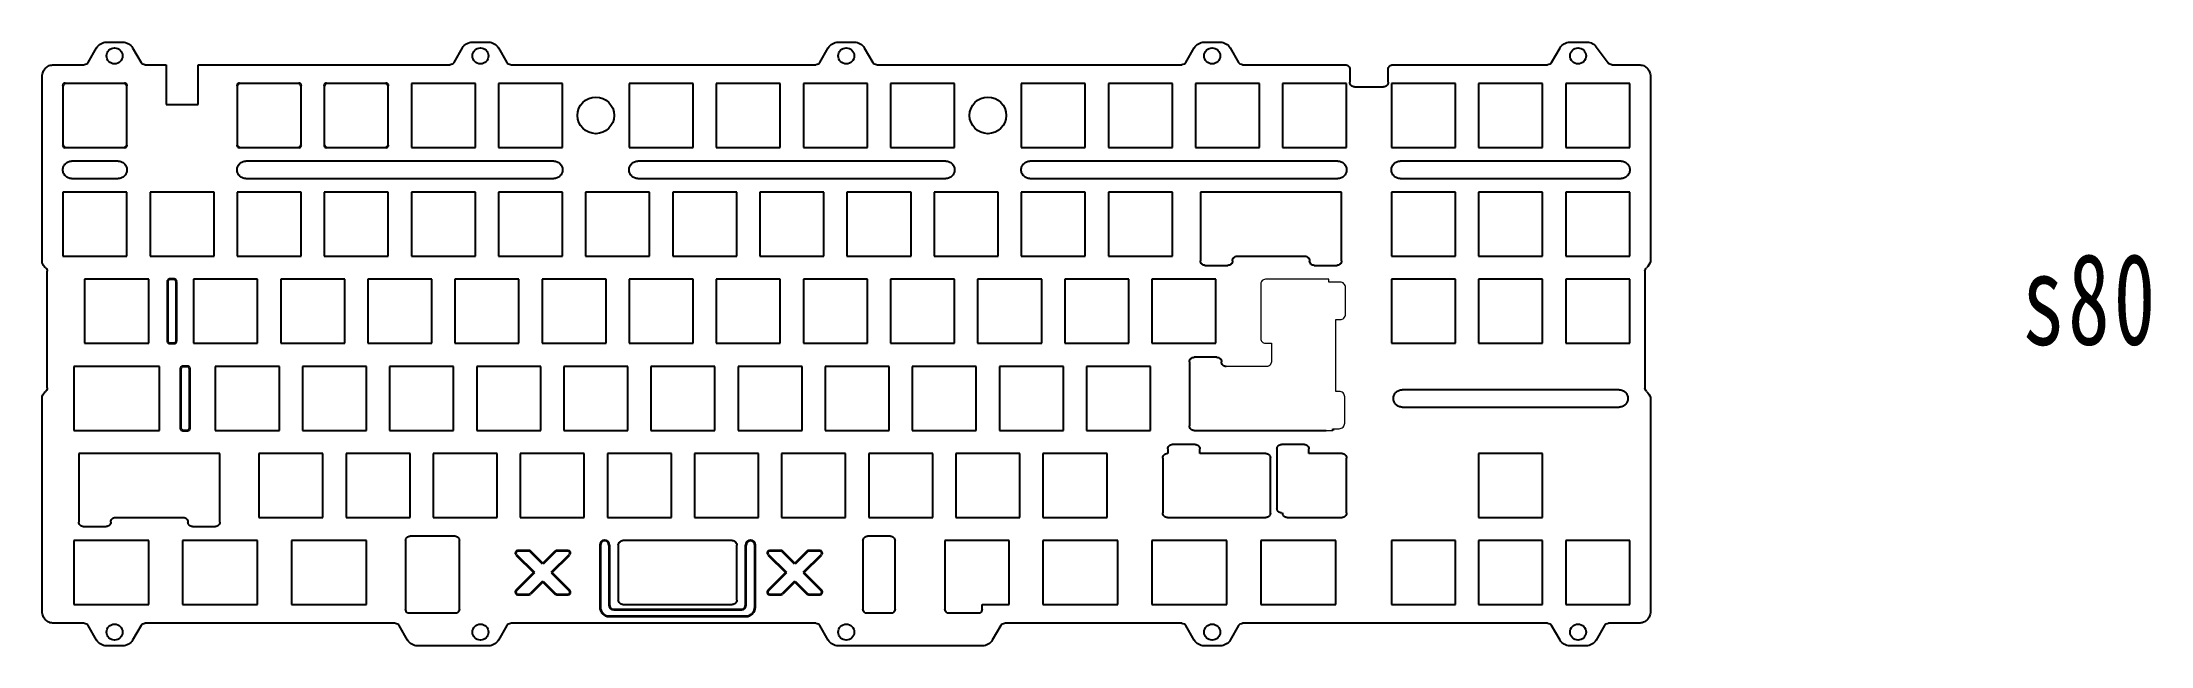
# Model space of a CAD drawing. Header units: millimetres. Extents: x 0 to 461, y 0 to 132.
import ezdxf

# ---------------------------------------------------------------- set-up
doc = ezdxf.new("R2010")
doc.units = ezdxf.units.MM
doc.layers.get('0').update_dxf_attribs({"lineweight": 35})
doc.layers.add('细实线层', color=7, linetype='Continuous', lineweight=18)
doc.styles.add('标准', font='', dxfattribs={"width": 0.667})
doc.styles.get('标准').set_extended_font_data('仿宋_gb2312')

msp = doc.modelspace()

# ---------------------------------------------------------------- linework, layer by layer
at = {"color": 7, "linetype": 'Continuous', "lineweight": 25}
for p, q in [((10.05, 127.61), (11.9, 130.81)), ((14.06, 132.06), (17.6, 132.06)), ((19.76, 130.81), (21.61, 127.61)), ((90.05, 127.61), (91.9, 130.81)), ((94.06, 132.06), (97.6, 132.06)), ((99.76, 130.81), (101.61, 127.61)), ((170.05, 127.61), (171.9, 130.81)), ((174.06, 132.06), (177.6, 132.06)), ((179.76, 130.81), (181.61, 127.61)), ((250.05, 127.61), (251.9, 130.81)), ((254.06, 132.06), (257.6, 132.06)), ((259.76, 130.81), (261.61, 127.61)), ((330.05, 127.61), (331.9, 130.81)), ((334.06, 132.06), (337.82, 132.06)), ((339.83, 131.05), (342.44, 127.52)), ((0, 121.74), (0, 124.61)), ((2.5, 127.11), (9.18, 127.11)), ((22.48, 127.11), (27.08, 127.11)), ((27.08, 127.11), (27.08, 118.41)), ((34.08, 118.41), (34.08, 127.11)), ((34.08, 127.11), (89.18, 127.11)), ((102.48, 127.11), (169.18, 127.11)), ((182.48, 127.11), (249.18, 127.11)), ((262.48, 127.11), (284.94, 127.11)), ((285.94, 126.11), (285.94, 123.29)), ((294.33, 123.29), (294.33, 126.11)), ((295.33, 127.11), (329.18, 127.11)), ((343.25, 127.11), (349.16, 127.11)), ((351.66, 124.61), (351.66, 84.07)), ((0, 83.8), (0, 121.73)), ((4.53, 122.54), (4.53, 109.54)), ((18.03, 123.04), (5.03, 123.04)), ((18.53, 109.54), (18.53, 122.54)), ((42.63, 122.54), (42.63, 109.54)), ((56.13, 123.04), (43.13, 123.04)), ((56.63, 109.54), (56.63, 122.54)), ((61.68, 122.54), (61.68, 109.54)), ((75.18, 123.04), (62.18, 123.04)), ((75.68, 109.54), (75.68, 122.54)), ((80.73, 123.04), (80.73, 109.04)), ((94.73, 123.04), (80.73, 123.04)), ((94.73, 109.04), (94.73, 123.04)), ((113.78, 123.04), (99.78, 123.04)), ((99.78, 123.04), (99.78, 109.04)), ((113.78, 109.04), (113.78, 123.04)), ((128.35, 123.04), (128.35, 109.04)), ((142.35, 123.04), (128.35, 123.04)), ((142.35, 109.04), (142.35, 123.04)), ((147.4, 123.04), (147.4, 109.04)), ((161.4, 123.04), (147.4, 123.04)), ((161.4, 109.04), (161.4, 123.04)), ((166.45, 123.04), (166.45, 109.04)), ((180.45, 123.04), (166.45, 123.04)), ((180.45, 109.04), (180.45, 123.04)), ((185.5, 123.04), (185.5, 109.04)), ((199.5, 123.04), (185.5, 123.04)), ((199.5, 109.04), (199.5, 123.04)), ((214.08, 123.04), (214.08, 109.04)), ((228.08, 123.04), (214.08, 123.04)), ((228.08, 109.04), (228.08, 123.04)), ((233.13, 123.04), (233.13, 109.04)), ((247.13, 123.04), (233.13, 123.04)), ((247.13, 109.04), (247.13, 123.04)), ((252.19, 123.04), (252.19, 109.04)), ((266.19, 123.04), (252.19, 123.04)), ((266.19, 109.04), (266.19, 123.04)), ((271.23, 123.04), (271.23, 109.04)), ((285.23, 123.04), (271.23, 123.04)), ((285.23, 109.04), (285.23, 123.04)), ((286.94, 122.29), (293.33, 122.29)), ((295.04, 123.04), (295.04, 109.04)), ((309.04, 123.04), (295.04, 123.04)), ((309.04, 109.04), (309.04, 123.04)), ((314.09, 123.04), (314.09, 109.04)), ((328.09, 123.04), (314.09, 123.04)), ((328.09, 109.04), (328.09, 123.04)), ((333.14, 123.04), (333.14, 109.04)), ((347.14, 123.04), (333.14, 123.04)), ((347.14, 109.04), (347.14, 123.04)), ((27.08, 118.41), (34.08, 118.41)), ((5.03, 109.04), (18.03, 109.04)), ((43.13, 109.04), (56.13, 109.04)), ((62.18, 109.04), (75.18, 109.04)), ((80.73, 109.04), (94.73, 109.04)), ((99.78, 109.04), (113.78, 109.04)), ((128.35, 109.04), (142.35, 109.04)), ((147.4, 109.04), (161.4, 109.04)), ((166.45, 109.04), (180.45, 109.04)), ((185.5, 109.04), (199.5, 109.04)), ((214.08, 109.04), (228.08, 109.04)), ((233.13, 109.04), (247.13, 109.04)), ((252.19, 109.04), (266.19, 109.04)), ((271.23, 109.04), (285.23, 109.04)), ((295.04, 109.04), (309.04, 109.04)), ((314.09, 109.04), (328.09, 109.04)), ((333.14, 109.04), (347.14, 109.04)), ((16.63, 106.03), (6.43, 106.03)), ((6.43, 102.23), (16.63, 102.23)), ((111.88, 106.03), (44.53, 106.03)), ((44.53, 102.23), (111.88, 102.23)), ((197.6, 106.03), (130.25, 106.03)), ((130.25, 102.23), (197.6, 102.23)), ((283.33, 106.03), (215.98, 106.03)), ((215.98, 102.23), (283.33, 102.23)), ((345.24, 106.03), (296.94, 106.03)), ((296.94, 102.23), (345.24, 102.23)), ((18.53, 99.23), (4.53, 99.23)), ((4.53, 99.23), (4.53, 85.23)), ((18.53, 85.23), (18.53, 99.23)), ((23.58, 99.23), (23.58, 85.23)), ((37.58, 99.23), (23.58, 99.23)), ((37.58, 85.23), (37.58, 99.23)), ((56.63, 99.23), (42.63, 99.23)), ((42.63, 99.23), (42.63, 85.23)), ((56.63, 85.23), (56.63, 99.23)), ((75.68, 99.23), (61.68, 99.23)), ((61.68, 99.23), (61.68, 85.23)), ((75.68, 85.23), (75.68, 99.23)), ((80.73, 99.23), (80.73, 85.23)), ((94.73, 99.23), (80.73, 99.23)), ((94.73, 85.23), (94.73, 99.23)), ((99.78, 99.23), (99.78, 85.23)), ((113.78, 99.23), (99.78, 99.23)), ((113.78, 85.23), (113.78, 99.23)), ((118.83, 99.23), (118.83, 85.23)), ((132.83, 99.23), (118.83, 99.23)), ((132.83, 85.23), (132.83, 99.23)), ((137.88, 99.23), (137.88, 85.23)), ((151.88, 99.23), (137.88, 99.23)), ((151.88, 85.23), (151.88, 99.23)), ((156.93, 99.23), (156.93, 85.23)), ((170.93, 99.23), (156.93, 99.23)), ((170.93, 85.23), (170.93, 99.23)), ((175.98, 99.23), (175.98, 85.23)), ((189.98, 99.23), (175.98, 99.23)), ((189.98, 85.23), (189.98, 99.23)), ((195.03, 99.23), (195.03, 85.23)), ((209.03, 99.23), (195.03, 99.23)), ((209.03, 85.23), (209.03, 99.23)), ((214.08, 99.23), (214.08, 85.23)), ((228.08, 99.23), (214.08, 99.23)), ((228.08, 85.23), (228.08, 99.23)), ((233.13, 99.23), (233.13, 85.23)), ((247.13, 99.23), (233.13, 99.23)), ((247.13, 85.23), (247.13, 99.23)), ((253.26, 99.23), (253.26, 84.23)), ((284.14, 99.23), (253.26, 99.23)), ((284.14, 84.23), (284.14, 99.23)), ((295.04, 99.23), (295.04, 85.23)), ((309.04, 99.23), (295.04, 99.23)), ((309.04, 85.23), (309.04, 99.23)), ((314.09, 99.23), (314.09, 85.23)), ((328.09, 99.23), (314.09, 99.23)), ((328.09, 85.23), (328.09, 99.23)), ((333.14, 99.23), (333.14, 85.23)), ((347.14, 99.23), (333.14, 99.23)), ((347.14, 85.23), (347.14, 99.23)), ((4.53, 85.23), (18.53, 85.23)), ((23.58, 85.23), (37.58, 85.23)), ((42.63, 85.23), (56.63, 85.23)), ((61.68, 85.23), (75.68, 85.23)), ((80.73, 85.23), (94.73, 85.23)), ((99.78, 85.23), (113.78, 85.23)), ((118.83, 85.23), (132.83, 85.23)), ((137.88, 85.23), (151.88, 85.23)), ((156.93, 85.23), (170.93, 85.23)), ((175.98, 85.23), (189.98, 85.23)), ((195.03, 85.23), (209.03, 85.23)), ((214.08, 85.23), (228.08, 85.23)), ((233.13, 85.23), (247.13, 85.23)), ((254.26, 83.23), (259.26, 83.23)), ((261.26, 85.23), (276.14, 85.23)), ((278.14, 83.23), (283.14, 83.23)), ((295.04, 85.23), (309.04, 85.23)), ((314.09, 85.23), (328.09, 85.23)), ((333.14, 85.23), (347.14, 85.23)), ((1.1, 56.41), (1.1, 81.96)), ((9.29, 80.18), (9.29, 66.18)), ((23.29, 80.18), (9.29, 80.18)), ((23.29, 66.18), (23.29, 80.18)), ((33.1, 80.18), (33.1, 66.18)), ((47.1, 80.18), (33.1, 80.18)), ((47.1, 66.18), (47.1, 80.18)), ((66.15, 80.18), (52.15, 80.18)), ((52.15, 80.18), (52.15, 66.18)), ((66.15, 66.18), (66.15, 80.18)), ((71.2, 80.18), (71.2, 66.18)), ((85.2, 80.18), (71.2, 80.18)), ((85.2, 66.18), (85.2, 80.18)), ((90.25, 80.18), (90.25, 66.18)), ((104.25, 80.18), (90.25, 80.18)), ((104.25, 66.18), (104.25, 80.18)), ((109.3, 80.18), (109.3, 66.18)), ((123.3, 80.18), (109.3, 80.18)), ((123.3, 66.18), (123.3, 80.18)), ((142.35, 80.18), (128.35, 80.18)), ((128.35, 80.18), (128.35, 66.18)), ((142.35, 66.18), (142.35, 80.18)), ((147.4, 80.18), (147.4, 66.18)), ((161.4, 80.18), (147.4, 80.18)), ((161.4, 66.18), (161.4, 80.18)), ((180.45, 80.18), (166.45, 80.18)), ((166.45, 80.18), (166.45, 66.18)), ((180.45, 66.18), (180.45, 80.18)), ((185.5, 80.18), (185.5, 66.18)), ((199.5, 80.18), (185.5, 80.18)), ((199.5, 66.18), (199.5, 80.18)), ((204.55, 80.18), (204.55, 66.18)), ((218.55, 80.18), (204.55, 80.18)), ((218.55, 66.18), (218.55, 80.18)), ((223.6, 80.18), (223.6, 66.18)), ((237.6, 80.18), (223.6, 80.18)), ((237.6, 66.18), (237.6, 80.18)), ((256.65, 80.18), (242.65, 80.18)), ((242.65, 80.18), (242.65, 66.18)), ((256.65, 66.18), (256.65, 80.18)), ((309.04, 80.18), (295.04, 80.18)), ((295.04, 80.18), (295.04, 66.18)), ((309.04, 66.18), (309.04, 80.18)), ((314.09, 80.18), (314.09, 66.18)), ((328.09, 80.18), (314.09, 80.18)), ((328.09, 66.18), (328.09, 80.18)), ((333.14, 80.18), (333.14, 66.18)), ((347.14, 80.18), (333.14, 80.18)), ((347.14, 66.18), (347.14, 80.18)), ((350.46, 81.96), (350.46, 56.41)), ((9.29, 66.18), (23.29, 66.18)), ((33.1, 66.18), (47.1, 66.18)), ((52.15, 66.18), (66.15, 66.18)), ((71.2, 66.18), (85.2, 66.18)), ((90.25, 66.18), (104.25, 66.18)), ((109.3, 66.18), (123.3, 66.18)), ((128.35, 66.18), (142.35, 66.18)), ((147.4, 66.18), (161.4, 66.18)), ((166.45, 66.18), (180.45, 66.18)), ((185.5, 66.18), (199.5, 66.18)), ((204.55, 66.18), (218.55, 66.18)), ((223.6, 66.18), (237.6, 66.18)), ((242.65, 66.18), (256.65, 66.18)), ((295.04, 66.18), (309.04, 66.18)), ((314.09, 66.18), (328.09, 66.18)), ((333.14, 66.18), (347.14, 66.18)), ((6.91, 61.12), (6.91, 47.12)), ((25.67, 61.12), (6.91, 61.12)), ((25.67, 47.12), (25.67, 61.12)), ((51.86, 61.12), (37.86, 61.12)), ((37.86, 61.12), (37.86, 47.12)), ((51.86, 47.12), (51.86, 61.12)), ((56.92, 61.12), (56.92, 47.12)), ((70.92, 61.12), (56.92, 61.12)), ((70.92, 47.12), (70.92, 61.12)), ((75.97, 61.12), (75.97, 47.12)), ((89.97, 61.12), (75.97, 61.12)), ((89.97, 47.12), (89.97, 61.12)), ((95.01, 61.12), (95.01, 47.12)), ((109.01, 61.12), (95.01, 61.12)), ((109.01, 47.12), (109.01, 61.12)), ((114.06, 61.12), (114.06, 47.12)), ((128.06, 61.12), (114.06, 61.12)), ((128.06, 47.12), (128.06, 61.12)), ((133.11, 61.12), (133.11, 47.12)), ((147.11, 61.12), (133.11, 61.12)), ((147.11, 47.12), (147.11, 61.12)), ((152.16, 61.12), (152.16, 47.12)), ((166.16, 61.12), (152.16, 61.12)), ((166.16, 47.12), (166.16, 61.12)), ((171.22, 61.12), (171.22, 47.12)), ((185.22, 61.12), (171.22, 61.12)), ((185.22, 47.12), (185.22, 61.12)), ((204.26, 61.12), (190.26, 61.12)), ((190.26, 61.12), (190.26, 47.12)), ((204.26, 47.12), (204.26, 61.12)), ((209.31, 61.12), (209.31, 47.12)), ((223.31, 61.12), (209.31, 61.12)), ((223.31, 47.12), (223.31, 61.12)), ((242.36, 61.12), (228.36, 61.12)), ((228.36, 61.12), (228.36, 47.12)), ((242.36, 47.12), (242.36, 61.12)), ((250.88, 62.12), (250.88, 48.12)), ((250.88, 62.12), (250.88, 48.12)), ((256.88, 63.12), (251.88, 63.12)), ((256.88, 63.12), (251.88, 63.12)), ((344.84, 56.02), (297.37, 56.02)), ((0, 7.45), (0, 54.57)), ((297.37, 52.22), (344.84, 52.22)), ((351.66, 54.3), (351.66, 24.01)), ((6.91, 47.12), (25.67, 47.12)), ((37.86, 47.12), (51.86, 47.12)), ((56.92, 47.12), (70.92, 47.12)), ((75.97, 47.12), (89.97, 47.12)), ((95.01, 47.12), (109.01, 47.12)), ((114.06, 47.12), (128.06, 47.12)), ((133.11, 47.12), (147.11, 47.12)), ((152.16, 47.12), (166.16, 47.12)), ((171.22, 47.12), (185.22, 47.12)), ((190.26, 47.12), (204.26, 47.12)), ((209.31, 47.12), (223.31, 47.12)), ((228.36, 47.12), (242.36, 47.12)), ((251.88, 47.12), (280.76, 47.12)), ((8, 42.08), (8, 27.08)), ((38.87, 42.08), (8, 42.08)), ((38.87, 27.08), (38.87, 42.08)), ((61.39, 42.08), (47.39, 42.08)), ((47.39, 42.08), (47.39, 28.08)), ((61.39, 28.08), (61.39, 42.08)), ((80.44, 42.08), (66.44, 42.08)), ((66.44, 42.08), (66.44, 28.08)), ((80.44, 28.08), (80.44, 42.08)), ((85.49, 42.08), (85.49, 28.08)), ((99.49, 42.08), (85.49, 42.08)), ((99.49, 28.08), (99.49, 42.08)), ((104.54, 42.08), (104.54, 28.08)), ((118.54, 42.08), (104.54, 42.08)), ((118.54, 28.08), (118.54, 42.08)), ((123.59, 42.08), (123.59, 28.08)), ((137.59, 42.08), (123.59, 42.08)), ((137.59, 28.08), (137.59, 42.08)), ((142.64, 42.08), (142.64, 28.08)), ((156.64, 42.08), (142.64, 42.08)), ((156.64, 28.08), (156.64, 42.08)), ((161.69, 42.08), (161.69, 28.08)), ((175.69, 42.08), (161.69, 42.08)), ((175.69, 28.08), (175.69, 42.08)), ((180.74, 42.08), (180.74, 28.08)), ((194.74, 42.08), (180.74, 42.08)), ((194.74, 28.08), (194.74, 42.08)), ((199.79, 42.08), (199.79, 28.08)), ((213.79, 42.08), (199.79, 42.08)), ((213.79, 28.08), (213.79, 42.08)), ((218.84, 42.08), (218.84, 28.08)), ((232.84, 42.08), (218.84, 42.08)), ((232.84, 28.08), (232.84, 42.08)), ((246.12, 43.08), (246.12, 42.08)), ((252.12, 44.08), (247.12, 44.08)), ((253.12, 42.08), (253.12, 43.08)), ((267.56, 42.08), (253.12, 42.08)), ((270, 43.08), (270, 30.08)), ((276, 44.08), (271, 44.08)), ((277, 42.08), (277, 43.08)), ((284.23, 42.08), (277, 42.08)), ((314.09, 42.08), (314.09, 28.08)), ((328.09, 42.08), (314.09, 42.08)), ((328.09, 28.08), (328.09, 42.08)), ((245.03, 41.08), (245.03, 29.08)), ((268.56, 29.08), (268.56, 41.08)), ((285.23, 29.08), (285.23, 41.08)), ((16, 28.08), (30.87, 28.08)), ((47.39, 28.08), (61.39, 28.08)), ((66.44, 28.08), (80.44, 28.08)), ((85.49, 28.08), (99.49, 28.08)), ((104.54, 28.08), (118.54, 28.08)), ((123.59, 28.08), (137.59, 28.08)), ((142.64, 28.08), (156.64, 28.08)), ((161.69, 28.08), (175.69, 28.08)), ((180.74, 28.08), (194.74, 28.08)), ((199.79, 28.08), (213.79, 28.08)), ((218.84, 28.08), (232.84, 28.08)), ((246.03, 28.08), (267.56, 28.08)), ((272.23, 28.08), (284.23, 28.08)), ((314.09, 28.08), (328.09, 28.08)), ((9, 26.08), (14, 26.08)), ((32.87, 26.08), (37.87, 26.08)), ((90.23, 24.02), (80.46, 24.02)), ((185.48, 24.02), (180.48, 24.02)), ((351.66, 24.01), (351.66, 7.45)), ((6.91, 23.03), (6.91, 9.02)), ((23.29, 23.03), (6.91, 23.03)), ((23.29, 9.02), (23.29, 23.03)), ((47.1, 23.03), (30.72, 23.03)), ((30.72, 23.03), (30.72, 9.02)), ((47.1, 9.02), (47.1, 23.03)), ((54.53, 23.03), (54.53, 9.02)), ((70.92, 23.03), (54.53, 23.03)), ((70.92, 9.02), (70.92, 23.03)), ((79.47, 23.03), (79.47, 8.02)), ((91.23, 8.03), (91.23, 23.03)), ((125.98, 22.03), (125.98, 10.02)), ((150.88, 23.03), (126.98, 23.03)), ((151.88, 10.02), (151.88, 22.03)), ((179.48, 23.03), (179.48, 8.02)), ((186.48, 8.02), (186.48, 23.03)), ((197.41, 23.03), (197.41, 8.03)), ((211.41, 23.03), (197.41, 23.03)), ((211.41, 9.02), (211.41, 23.03)), ((235.22, 23.03), (218.84, 23.03)), ((218.84, 23.03), (218.84, 9.02)), ((235.22, 9.02), (235.22, 23.03)), ((242.65, 23.03), (242.65, 9.02)), ((259.03, 23.03), (242.65, 23.03)), ((259.03, 9.02), (259.03, 23.03)), ((266.47, 23.03), (266.47, 9.02)), ((282.85, 23.03), (266.47, 23.03)), ((282.85, 9.02), (282.85, 23.03)), ((295.04, 23.03), (295.04, 9.02)), ((309.04, 23.03), (295.04, 23.03)), ((309.04, 9.02), (309.04, 23.03)), ((314.09, 23.03), (314.09, 9.02)), ((328.09, 23.03), (314.09, 23.03)), ((328.09, 9.02), (328.09, 23.03)), ((347.14, 23.03), (333.14, 23.03)), ((333.14, 23.03), (333.14, 9.02)), ((347.14, 9.02), (347.14, 23.03)), ((9.18, 4.95), (2.5, 4.95)), ((6.91, 9.02), (23.29, 9.02)), ((77.18, 4.95), (22.48, 4.95)), ((30.72, 9.02), (47.1, 9.02)), ((54.53, 9.02), (70.92, 9.02)), ((79.87, 7.22), (90.82, 7.22)), ((169.18, 4.95), (102.48, 4.95)), ((126.98, 9.02), (150.88, 9.02)), ((179.88, 7.22), (186.08, 7.22)), ((197.81, 7.22), (205.12, 7.22)), ((205.53, 8.03), (205.53, 9.02)), ((205.53, 9.02), (211.41, 9.02)), ((249.19, 4.95), (210.48, 4.95)), ((218.84, 9.02), (235.22, 9.02)), ((242.65, 9.02), (259.03, 9.02)), ((329.19, 4.95), (262.48, 4.95)), ((266.47, 9.02), (282.85, 9.02)), ((295.04, 9.02), (309.04, 9.02)), ((314.09, 9.02), (328.09, 9.02)), ((333.14, 9.02), (347.14, 9.02)), ((349.16, 4.95), (342.48, 4.95)), ((11.9, 1.25), (10.05, 4.45)), ((17.6, 0), (14.06, 0)), ((21.61, 4.45), (19.76, 1.25)), ((79.9, 1.25), (78.05, 4.45)), ((97.6, 0), (82.06, 0)), ((101.61, 4.45), (99.76, 1.25)), ((171.9, 1.25), (170.05, 4.45)), ((205.6, 0), (174.06, 0)), ((209.61, 4.45), (207.76, 1.25)), ((251.9, 1.25), (250.05, 4.45)), ((257.6, 0), (254.07, 0)), ((261.61, 4.45), (259.77, 1.25)), ((331.9, 1.25), (330.05, 4.45)), ((337.6, 0), (334.07, 0)), ((341.61, 4.45), (339.77, 1.25))]:
    msp.add_line(p, q, dxfattribs=at)
for p, q in [((27.37, 79.68), (27.37, 66.68)), ((28.87, 80.18), (27.87, 80.18)), ((29.37, 66.68), (29.37, 79.68)), ((27.87, 66.18), (28.87, 66.18)), ((30.27, 60.62), (30.27, 47.62)), ((31.77, 61.12), (30.77, 61.12)), ((32.27, 47.62), (32.27, 60.62)), ((30.77, 47.12), (31.77, 47.12)), ((282.22, 47.5), (282.22, 47.13)), ((103.66, 19.94), (107.57, 16.02)), ((106.42, 20.8), (104.01, 20.8)), ((109.49, 17.94), (106.78, 20.65)), ((112.2, 20.65), (109.49, 17.94)), ((111.4, 16.02), (115.32, 19.94)), ((114.97, 20.8), (112.55, 20.8)), ((121.98, 22.03), (121.98, 8.48)), ((123.98, 22.03), (123.98, 8.98)), ((153.88, 8.98), (153.88, 22.02)), ((155.88, 8.48), (155.88, 22.02)), ((158.74, 19.94), (162.66, 16.02)), ((161.51, 20.8), (159.09, 20.8)), ((164.57, 17.94), (161.86, 20.65)), ((167.28, 20.65), (164.57, 17.94)), ((166.48, 16.02), (170.4, 19.94)), ((170.05, 20.8), (167.63, 20.8)), ((107.57, 16.02), (103.66, 12.11)), ((109.49, 14.11), (106.78, 11.4)), ((109.49, 14.11), (112.2, 11.4)), ((111.4, 16.02), (115.32, 12.11)), ((162.66, 16.02), (158.74, 12.11)), ((164.57, 14.11), (161.86, 11.4)), ((164.57, 14.11), (167.28, 11.4)), ((166.48, 16.02), (170.4, 12.11)), ((104.01, 11.25), (106.42, 11.25)), ((112.55, 11.25), (114.97, 11.25)), ((159.09, 11.25), (161.51, 11.25)), ((167.63, 11.25), (170.05, 11.25)), ((123.98, 6.48), (153.88, 6.48)), ((124.98, 7.98), (152.88, 7.98))]:
    msp.add_line(p, q)
at = {"color": 144, "linetype": 'Continuous', "lineweight": 18}
for p, q in [((246.12, 42.08), (246.03, 42.08)), ((271, 29.08), (271.23, 29.08))]:
    msp.add_line(p, q, dxfattribs=at)
at = {"color": 7, "linetype": 'Continuous', "lineweight": 25}
for centre, radius in [((15.83, 129.06), 1.75), ((95.83, 129.06), 1.75), ((175.83, 129.06), 1.75), ((255.83, 129.06), 1.75), ((335.83, 129.06), 1.75), ((121.06, 116.04), 4), ((206.79, 116.04), 4), ((15.83, 3), 1.75), ((95.83, 3), 1.75), ((175.83, 3), 1.75), ((255.83, 3), 1.75), ((335.83, 3), 1.75)]:
    msp.add_circle(centre, radius, dxfattribs=at)
for centre, radius, start, end in [((5.03, 122.54), 0.5, 90, 180), ((18.03, 122.54), 0.5, 360, 90), ((43.13, 122.54), 0.5, 90, 180), ((56.13, 122.54), 0.5, 0, 90), ((62.18, 122.54), 0.5, 90, 180), ((75.18, 122.54), 0.5, 0, 90), ((5.03, 109.54), 0.5, 180, 270), ((18.03, 109.54), 0.5, 270, 0), ((43.13, 109.54), 0.5, 180, 270), ((56.13, 109.54), 0.5, 270, 0), ((62.18, 109.54), 0.5, 180, 270), ((75.18, 109.54), 0.5, 270, 0), ((27.87, 79.68), 0.5, 90, 180), ((28.87, 79.68), 0.5, 0, 90), ((27.87, 66.68), 0.5, 180, 270), ((28.87, 66.68), 0.5, 270, 0), ((30.77, 60.62), 0.5, 90, 180), ((31.77, 60.62), 0.5, 360, 90), ((30.77, 47.62), 0.5, 180, 270), ((31.77, 47.62), 0.5, 270, 360), ((104.01, 20.3), 0.5, 90, 225.0033), ((106.42, 20.3), 0.5, 45.0033, 90), ((112.55, 20.3), 0.5, 90, 134.9967), ((114.97, 20.3), 0.5, 314.9967, 90), ((122.98, 22.02), 1, 0.1466, 180), ((154.88, 22.02), 1, 0, 180), ((159.09, 20.3), 0.5, 90, 225.0033), ((161.51, 20.3), 0.5, 45.0033, 90), ((167.63, 20.3), 0.5, 90, 134.9967), ((170.05, 20.3), 0.5, 314.9967, 90), ((104.01, 11.75), 0.5, 134.9967, 270), ((106.42, 11.75), 0.5, 270, 314.9967), ((112.55, 11.75), 0.5, 225.0033, 270), ((114.97, 11.75), 0.5, 270, 45.0033), ((159.09, 11.75), 0.5, 134.9967, 270), ((161.51, 11.75), 0.5, 270, 314.9967), ((167.63, 11.75), 0.5, 225.0033, 270), ((170.05, 11.75), 0.5, 270, 45.0033), ((123.98, 8.48), 2, 180, 270), ((124.98, 8.98), 1, 180, 270), ((152.88, 8.98), 1, 270, 360), ((153.88, 8.48), 2, 270, 360)]:
    msp.add_arc(centre, radius, start, end)
for points, knots in [([(11.9, 130.81), (12.12, 131.19), (12.44, 131.51), (13.19, 131.95), (13.63, 132.06), (14.06, 132.06)], [0, 0, 0, 0, 1.305135, 1.305135, 2.61027, 2.61027, 2.61027, 2.61027]), ([(17.6, 132.06), (18.04, 132.06), (18.47, 131.95), (19.23, 131.51), (19.55, 131.19), (19.76, 130.81)], [0, 0, 0, 0, 1.305135, 1.305135, 2.61027, 2.61027, 2.61027, 2.61027]), ([(91.9, 130.81), (92.12, 131.19), (92.44, 131.51), (93.19, 131.95), (93.63, 132.06), (94.06, 132.06)], [0, 0, 0, 0, 1.305135, 1.305135, 2.61027, 2.61027, 2.61027, 2.61027]), ([(97.6, 132.06), (98.04, 132.06), (98.47, 131.95), (99.23, 131.51), (99.55, 131.19), (99.76, 130.81)], [0, 0, 0, 0, 1.305135, 1.305135, 2.61027, 2.61027, 2.61027, 2.61027]), ([(171.9, 130.81), (172.12, 131.19), (172.44, 131.51), (173.19, 131.95), (173.63, 132.06), (174.06, 132.06)], [0, 0, 0, 0, 1.305135, 1.305135, 2.61027, 2.61027, 2.61027, 2.61027]), ([(177.6, 132.06), (178.04, 132.06), (178.47, 131.95), (179.23, 131.51), (179.55, 131.19), (179.76, 130.81)], [0, 0, 0, 0, 1.305135, 1.305135, 2.61027, 2.61027, 2.61027, 2.61027]), ([(251.9, 130.81), (252.12, 131.19), (252.44, 131.51), (253.19, 131.95), (253.63, 132.06), (254.06, 132.06)], [0, 0, 0, 0, 1.305135, 1.305135, 2.61027, 2.61027, 2.61027, 2.61027]), ([(257.6, 132.06), (258.04, 132.06), (258.47, 131.95), (259.23, 131.51), (259.55, 131.19), (259.76, 130.81)], [0, 0, 0, 0, 1.305135, 1.305135, 2.61027, 2.61027, 2.61027, 2.61027]), ([(331.9, 130.81), (332.12, 131.19), (332.44, 131.51), (333.19, 131.95), (333.63, 132.06), (334.06, 132.06)], [0, 0, 0, 0, 1.305135, 1.305135, 2.61027, 2.61027, 2.61027, 2.61027]), ([(337.82, 132.06), (338.21, 132.06), (338.6, 131.97), (339.29, 131.62), (339.6, 131.36), (339.83, 131.05)], [0, 0, 0, 0, 1.164629, 1.164629, 2.329258, 2.329258, 2.329258, 2.329258]), ([(0, 124.61), (0, 124.94), (0.07, 125.27), (0.32, 125.87), (0.5, 126.15), (0.96, 126.61), (1.24, 126.8), (1.85, 127.05), (2.17, 127.11), (2.5, 127.11)], [0, 0, 0, 0, 0.980141, 0.980141, 1.960282, 1.960282, 2.940424, 2.940424, 3.920565, 3.920565, 3.920565, 3.920565]), ([(10.05, 127.61), (9.96, 127.46), (9.84, 127.33), (9.53, 127.16), (9.36, 127.11), (9.18, 127.11)], [0, 0, 0, 0, 0.522054, 0.522054, 1.044108, 1.044108, 1.044108, 1.044108]), ([(22.48, 127.11), (22.3, 127.11), (22.13, 127.16), (21.83, 127.33), (21.7, 127.46), (21.61, 127.61)], [0, 0, 0, 0, 0.522054, 0.522054, 1.044108, 1.044108, 1.044108, 1.044108]), ([(90.05, 127.61), (89.96, 127.46), (89.84, 127.33), (89.53, 127.16), (89.36, 127.11), (89.18, 127.11)], [0, 0, 0, 0, 0.522054, 0.522054, 1.044108, 1.044108, 1.044108, 1.044108]), ([(102.48, 127.11), (102.3, 127.11), (102.13, 127.16), (101.83, 127.33), (101.7, 127.46), (101.61, 127.61)], [0, 0, 0, 0, 0.522054, 0.522054, 1.044108, 1.044108, 1.044108, 1.044108]), ([(170.05, 127.61), (169.96, 127.46), (169.84, 127.33), (169.53, 127.16), (169.36, 127.11), (169.18, 127.11)], [0, 0, 0, 0, 0.522054, 0.522054, 1.044108, 1.044108, 1.044108, 1.044108]), ([(182.48, 127.11), (182.3, 127.11), (182.13, 127.16), (181.83, 127.33), (181.7, 127.46), (181.61, 127.61)], [0, 0, 0, 0, 0.522054, 0.522054, 1.044108, 1.044108, 1.044108, 1.044108]), ([(250.05, 127.61), (249.96, 127.46), (249.84, 127.33), (249.53, 127.16), (249.36, 127.11), (249.18, 127.11)], [0, 0, 0, 0, 0.522054, 0.522054, 1.044108, 1.044108, 1.044108, 1.044108]), ([(262.48, 127.11), (262.3, 127.11), (262.13, 127.16), (261.83, 127.33), (261.7, 127.46), (261.61, 127.61)], [0, 0, 0, 0, 0.522054, 0.522054, 1.044108, 1.044108, 1.044108, 1.044108]), ([(284.94, 127.11), (285.2, 127.11), (285.46, 127), (285.83, 126.63), (285.94, 126.37), (285.94, 126.11)], [0, 0, 0, 0, 0.779981, 0.779981, 1.559962, 1.559962, 1.559962, 1.559962]), ([(294.33, 126.11), (294.33, 126.37), (294.44, 126.63), (294.81, 127), (295.07, 127.11), (295.33, 127.11)], [0, 0, 0, 0, 0.779981, 0.779981, 1.559962, 1.559962, 1.559962, 1.559962]), ([(330.05, 127.61), (329.96, 127.46), (329.84, 127.33), (329.53, 127.16), (329.36, 127.11), (329.18, 127.11)], [0, 0, 0, 0, 0.522054, 0.522054, 1.044108, 1.044108, 1.044108, 1.044108]), ([(343.25, 127.11), (343.09, 127.11), (342.93, 127.15), (342.66, 127.29), (342.53, 127.39), (342.44, 127.52)], [0, 0, 0, 0, 0.4658516, 0.4658516, 0.9317032, 0.9317032, 0.9317032, 0.9317032]), ([(349.16, 127.11), (349.49, 127.11), (349.82, 127.05), (350.42, 126.8), (350.7, 126.61), (351.16, 126.15), (351.35, 125.87), (351.6, 125.27), (351.66, 124.94), (351.66, 124.61)], [0, 0, 0, 0, 0.980118, 0.980118, 1.960237, 1.960237, 2.940355, 2.940355, 3.920473, 3.920473, 3.920473, 3.920473]), ([(286.94, 122.29), (286.68, 122.29), (286.42, 122.4), (286.05, 122.77), (285.94, 123.03), (285.94, 123.29)], [0, 0, 0, 0, 0.779981, 0.779981, 1.559962, 1.559962, 1.559962, 1.559962]), ([(294.33, 123.29), (294.33, 123.03), (294.22, 122.77), (293.85, 122.4), (293.59, 122.29), (293.33, 122.29)], [0, 0, 0, 0, 0.779981, 0.779981, 1.559962, 1.559962, 1.559962, 1.559962]), ([(6.43, 102.23), (6.18, 102.23), (5.93, 102.28), (5.47, 102.47), (5.26, 102.61), (4.91, 102.96), (4.77, 103.17), (4.58, 103.63), (4.53, 103.88), (4.53, 104.38), (4.58, 104.63), (4.77, 105.09), (4.91, 105.3), (5.26, 105.65), (5.47, 105.79), (5.93, 105.98), (6.18, 106.03), (6.43, 106.03)], [0, 0, 0, 0, 0.744907, 0.744907, 1.489815, 1.489815, 2.234722, 2.234722, 2.979629, 2.979629, 3.724536, 3.724536, 4.469444, 4.469444, 5.214351, 5.214351, 5.959258, 5.959258, 5.959258, 5.959258]), ([(16.63, 106.03), (16.88, 106.03), (17.12, 105.98), (17.58, 105.79), (17.8, 105.65), (18.15, 105.3), (18.29, 105.09), (18.48, 104.63), (18.53, 104.38), (18.53, 103.88), (18.48, 103.63), (18.29, 103.17), (18.15, 102.96), (17.8, 102.61), (17.58, 102.47), (17.12, 102.28), (16.88, 102.23), (16.63, 102.23)], [0, 0, 0, 0, 0.744907, 0.744907, 1.489815, 1.489815, 2.234722, 2.234722, 2.979629, 2.979629, 3.724536, 3.724536, 4.469444, 4.469444, 5.214351, 5.214351, 5.959258, 5.959258, 5.959258, 5.959258]), ([(44.53, 102.23), (44.28, 102.23), (44.03, 102.28), (43.57, 102.47), (43.36, 102.61), (43.01, 102.96), (42.87, 103.17), (42.68, 103.63), (42.63, 103.88), (42.63, 104.38), (42.68, 104.63), (42.87, 105.09), (43.01, 105.3), (43.36, 105.65), (43.57, 105.79), (44.03, 105.98), (44.28, 106.03), (44.53, 106.03)], [0, 0, 0, 0, 0.744907, 0.744907, 1.489815, 1.489815, 2.234722, 2.234722, 2.979629, 2.979629, 3.724536, 3.724536, 4.469444, 4.469444, 5.214351, 5.214351, 5.959258, 5.959258, 5.959258, 5.959258]), ([(111.88, 106.03), (112.13, 106.03), (112.37, 105.98), (112.83, 105.79), (113.05, 105.65), (113.4, 105.3), (113.54, 105.09), (113.73, 104.63), (113.78, 104.38), (113.78, 103.88), (113.73, 103.63), (113.54, 103.17), (113.4, 102.96), (113.05, 102.61), (112.83, 102.47), (112.37, 102.28), (112.13, 102.23), (111.88, 102.23)], [0, 0, 0, 0, 0.744907, 0.744907, 1.489815, 1.489815, 2.234722, 2.234722, 2.979629, 2.979629, 3.724536, 3.724536, 4.469444, 4.469444, 5.214351, 5.214351, 5.959258, 5.959258, 5.959258, 5.959258]), ([(130.25, 102.23), (130, 102.23), (129.76, 102.28), (129.3, 102.47), (129.08, 102.61), (128.73, 102.96), (128.59, 103.17), (128.4, 103.63), (128.35, 103.88), (128.35, 104.38), (128.4, 104.63), (128.59, 105.09), (128.73, 105.3), (129.08, 105.65), (129.3, 105.79), (129.76, 105.98), (130, 106.03), (130.25, 106.03)], [0, 0, 0, 0, 0.744907, 0.744907, 1.489815, 1.489815, 2.234722, 2.234722, 2.979629, 2.979629, 3.724536, 3.724536, 4.469444, 4.469444, 5.214351, 5.214351, 5.959258, 5.959258, 5.959258, 5.959258]), ([(197.6, 106.03), (197.85, 106.03), (198.1, 105.98), (198.56, 105.79), (198.77, 105.65), (199.12, 105.3), (199.26, 105.09), (199.45, 104.63), (199.5, 104.38), (199.5, 103.88), (199.45, 103.63), (199.26, 103.17), (199.12, 102.96), (198.77, 102.61), (198.56, 102.47), (198.1, 102.28), (197.85, 102.23), (197.6, 102.23)], [0, 0, 0, 0, 0.744907, 0.744907, 1.489815, 1.489815, 2.234722, 2.234722, 2.979629, 2.979629, 3.724536, 3.724536, 4.469444, 4.469444, 5.214351, 5.214351, 5.959258, 5.959258, 5.959258, 5.959258]), ([(215.98, 102.23), (215.73, 102.23), (215.48, 102.28), (215.02, 102.47), (214.81, 102.61), (214.46, 102.96), (214.32, 103.17), (214.13, 103.63), (214.08, 103.88), (214.08, 104.38), (214.13, 104.63), (214.32, 105.09), (214.46, 105.3), (214.81, 105.65), (215.02, 105.79), (215.48, 105.98), (215.73, 106.03), (215.98, 106.03)], [0, 0, 0, 0, 0.744907, 0.744907, 1.489815, 1.489815, 2.234722, 2.234722, 2.979629, 2.979629, 3.724536, 3.724536, 4.469444, 4.469444, 5.214351, 5.214351, 5.959258, 5.959258, 5.959258, 5.959258]), ([(283.33, 106.03), (283.58, 106.03), (283.83, 105.98), (284.29, 105.79), (284.5, 105.65), (284.85, 105.3), (284.99, 105.09), (285.18, 104.63), (285.23, 104.38), (285.23, 103.88), (285.18, 103.63), (284.99, 103.17), (284.85, 102.96), (284.5, 102.61), (284.29, 102.47), (283.83, 102.28), (283.58, 102.23), (283.33, 102.23)], [0, 0, 0, 0, 0.744907, 0.744907, 1.489815, 1.489815, 2.234722, 2.234722, 2.979629, 2.979629, 3.724536, 3.724536, 4.469444, 4.469444, 5.214351, 5.214351, 5.959258, 5.959258, 5.959258, 5.959258]), ([(296.94, 102.23), (296.69, 102.23), (296.44, 102.28), (295.98, 102.47), (295.77, 102.61), (295.42, 102.96), (295.28, 103.17), (295.09, 103.63), (295.04, 103.88), (295.04, 104.38), (295.09, 104.63), (295.28, 105.09), (295.42, 105.3), (295.77, 105.65), (295.98, 105.79), (296.44, 105.98), (296.69, 106.03), (296.94, 106.03)], [0, 0, 0, 0, 0.744907, 0.744907, 1.489815, 1.489815, 2.234722, 2.234722, 2.979629, 2.979629, 3.724536, 3.724536, 4.469444, 4.469444, 5.214351, 5.214351, 5.959258, 5.959258, 5.959258, 5.959258]), ([(345.24, 106.03), (345.49, 106.03), (345.74, 105.98), (346.2, 105.79), (346.41, 105.65), (346.76, 105.3), (346.9, 105.09), (347.09, 104.63), (347.14, 104.38), (347.14, 103.88), (347.09, 103.63), (346.9, 103.17), (346.76, 102.96), (346.41, 102.61), (346.2, 102.47), (345.74, 102.28), (345.49, 102.23), (345.24, 102.23)], [0, 0, 0, 0, 0.744907, 0.744907, 1.489815, 1.489815, 2.234722, 2.234722, 2.979629, 2.979629, 3.724536, 3.724536, 4.469444, 4.469444, 5.214351, 5.214351, 5.959258, 5.959258, 5.959258, 5.959258]), ([(254.26, 83.23), (254, 83.23), (253.74, 83.33), (253.37, 83.7), (253.26, 83.96), (253.26, 84.23)], [0, 0, 0, 0, 0.779981, 0.779981, 1.559962, 1.559962, 1.559962, 1.559962]), ([(260.26, 84.23), (260.26, 83.96), (260.16, 83.7), (259.79, 83.33), (259.53, 83.23), (259.26, 83.23)], [0, 0, 0, 0, 0.779981, 0.779981, 1.559962, 1.559962, 1.559962, 1.559962]), ([(260.26, 84.23), (260.26, 84.49), (260.37, 84.75), (260.74, 85.12), (261, 85.23), (261.26, 85.23)], [0, 0, 0, 0, 0.779981, 0.779981, 1.559962, 1.559962, 1.559962, 1.559962]), ([(276.14, 85.23), (276.4, 85.23), (276.66, 85.12), (277.03, 84.75), (277.14, 84.49), (277.14, 84.23)], [0, 0, 0, 0, 0.779981, 0.779981, 1.559962, 1.559962, 1.559962, 1.559962]), ([(278.14, 83.23), (277.88, 83.23), (277.62, 83.33), (277.25, 83.7), (277.14, 83.96), (277.14, 84.23)], [0, 0, 0, 0, 0.779981, 0.779981, 1.559962, 1.559962, 1.559962, 1.559962]), ([(284.14, 84.23), (284.14, 83.96), (284.03, 83.7), (283.66, 83.33), (283.4, 83.23), (283.14, 83.23)], [0, 0, 0, 0, 0.779981, 0.779981, 1.559962, 1.559962, 1.559962, 1.559962]), ([(0.77, 82.7), (0.88, 82.61), (0.96, 82.49), (1.07, 82.24), (1.1, 82.1), (1.1, 81.96)], [0, 0, 0, 0, 0.4183517, 0.4183517, 0.8367035, 0.8367035, 0.8367035, 0.8367035]), ([(350.46, 81.96), (350.46, 82.1), (350.49, 82.24), (350.61, 82.49), (350.69, 82.61), (350.8, 82.7)], [0, 0, 0, 0, 0.4183512, 0.4183512, 0.8367025, 0.8367025, 0.8367025, 0.8367025]), ([(250.88, 62.12), (250.88, 62.39), (250.99, 62.65), (251.36, 63.02), (251.62, 63.12), (251.88, 63.12)], [0, 0, 0, 0, 0.779981, 0.779981, 1.559962, 1.559962, 1.559962, 1.559962]), ([(256.88, 63.12), (257.15, 63.12), (257.41, 63.02), (257.78, 62.65), (257.88, 62.39), (257.88, 62.12)], [0, 0, 0, 0, 0.779981, 0.779981, 1.559962, 1.559962, 1.559962, 1.559962]), ([(258.88, 61.12), (258.62, 61.12), (258.36, 61.23), (257.99, 61.6), (257.88, 61.86), (257.88, 62.12)], [0, 0, 0, 0, 0.779981, 0.779981, 1.559962, 1.559962, 1.559962, 1.559962]), ([(1.1, 56.41), (1.1, 56.27), (1.07, 56.13), (0.96, 55.88), (0.88, 55.76), (0.77, 55.67)], [0, 0, 0, 0, 0.4183517, 0.4183517, 0.8367035, 0.8367035, 0.8367035, 0.8367035]), ([(297.37, 52.22), (297.12, 52.22), (296.87, 52.27), (296.41, 52.46), (296.2, 52.61), (295.85, 52.96), (295.71, 53.17), (295.52, 53.63), (295.47, 53.88), (295.47, 54.37), (295.52, 54.62), (295.71, 55.08), (295.85, 55.29), (296.2, 55.64), (296.41, 55.78), (296.87, 55.98), (297.12, 56.02), (297.37, 56.02)], [0, 0, 0, 0, 0.744907, 0.744907, 1.489815, 1.489815, 2.234722, 2.234722, 2.979629, 2.979629, 3.724536, 3.724536, 4.469444, 4.469444, 5.214351, 5.214351, 5.959258, 5.959258, 5.959258, 5.959258]), ([(344.84, 56.02), (345.09, 56.02), (345.34, 55.98), (345.8, 55.78), (346.01, 55.64), (346.36, 55.29), (346.5, 55.08), (346.69, 54.62), (346.74, 54.37), (346.74, 53.88), (346.69, 53.63), (346.5, 53.17), (346.36, 52.96), (346.01, 52.61), (345.8, 52.46), (345.34, 52.27), (345.09, 52.22), (344.84, 52.22)], [0, 0, 0, 0, 0.744907, 0.744907, 1.489815, 1.489815, 2.234722, 2.234722, 2.979629, 2.979629, 3.724536, 3.724536, 4.469444, 4.469444, 5.214351, 5.214351, 5.959258, 5.959258, 5.959258, 5.959258]), ([(350.8, 55.67), (350.69, 55.76), (350.61, 55.88), (350.49, 56.13), (350.46, 56.27), (350.46, 56.41)], [0, 0, 0, 0, 0.4183512, 0.4183512, 0.8367025, 0.8367025, 0.8367025, 0.8367025]), ([(251.88, 47.12), (251.62, 47.12), (251.36, 47.23), (250.99, 47.6), (250.88, 47.86), (250.88, 48.12)], [0, 0, 0, 0, 0.779981, 0.779981, 1.559962, 1.559962, 1.559962, 1.559962]), ([(245.03, 41.08), (245.03, 41.34), (245.14, 41.6), (245.51, 41.97), (245.77, 42.08), (246.03, 42.08)], [0, 0, 0, 0, 0.779981, 0.779981, 1.559962, 1.559962, 1.559962, 1.559962]), ([(246.12, 43.08), (246.12, 43.34), (246.23, 43.6), (246.6, 43.97), (246.86, 44.08), (247.12, 44.08)], [0, 0, 0, 0, 0.779981, 0.779981, 1.559962, 1.559962, 1.559962, 1.559962]), ([(252.12, 44.08), (252.38, 44.08), (252.64, 43.97), (253.01, 43.6), (253.12, 43.34), (253.12, 43.08)], [0, 0, 0, 0, 0.779981, 0.779981, 1.559962, 1.559962, 1.559962, 1.559962]), ([(267.56, 42.08), (267.82, 42.08), (268.08, 41.97), (268.45, 41.6), (268.56, 41.34), (268.56, 41.08)], [0, 0, 0, 0, 0.779981, 0.779981, 1.559962, 1.559962, 1.559962, 1.559962]), ([(270, 43.08), (270, 43.34), (270.1, 43.6), (270.47, 43.97), (270.74, 44.08), (271, 44.08)], [0, 0, 0, 0, 0.779981, 0.779981, 1.559962, 1.559962, 1.559962, 1.559962]), ([(276, 44.08), (276.26, 44.08), (276.52, 43.97), (276.89, 43.6), (277, 43.34), (277, 43.08)], [0, 0, 0, 0, 0.779981, 0.779981, 1.559962, 1.559962, 1.559962, 1.559962]), ([(284.23, 42.08), (284.5, 42.07), (284.75, 41.97), (285.12, 41.6), (285.23, 41.34), (285.23, 41.08)], [0, 0, 0, 0, 0.778887, 0.778887, 1.557773, 1.557773, 1.557773, 1.557773]), ([(15, 27.08), (15, 27.34), (15.1, 27.6), (15.47, 27.97), (15.73, 28.08), (16, 28.08)], [0, 0, 0, 0, 0.779981, 0.779981, 1.559962, 1.559962, 1.559962, 1.559962]), ([(30.87, 28.08), (31.13, 28.08), (31.39, 27.97), (31.76, 27.6), (31.87, 27.34), (31.87, 27.08)], [0, 0, 0, 0, 0.779981, 0.779981, 1.559962, 1.559962, 1.559962, 1.559962]), ([(246.03, 28.08), (245.77, 28.08), (245.51, 28.18), (245.14, 28.55), (245.03, 28.81), (245.03, 29.08)], [0, 0, 0, 0, 0.779981, 0.779981, 1.559962, 1.559962, 1.559962, 1.559962]), ([(268.56, 29.08), (268.56, 28.81), (268.45, 28.55), (268.08, 28.18), (267.82, 28.08), (267.56, 28.08)], [0, 0, 0, 0, 0.779981, 0.779981, 1.559962, 1.559962, 1.559962, 1.559962]), ([(271, 29.08), (270.74, 29.08), (270.47, 29.18), (270.1, 29.55), (270, 29.81), (270, 30.08)], [0, 0, 0, 0, 0.779981, 0.779981, 1.559962, 1.559962, 1.559962, 1.559962]), ([(272.23, 28.08), (271.97, 28.08), (271.71, 28.18), (271.34, 28.55), (271.23, 28.81), (271.23, 29.08)], [0, 0, 0, 0, 0.779981, 0.779981, 1.559962, 1.559962, 1.559962, 1.559962]), ([(285.23, 29.08), (285.23, 28.81), (285.12, 28.55), (284.75, 28.18), (284.49, 28.08), (284.23, 28.08)], [0, 0, 0, 0, 0.779981, 0.779981, 1.559962, 1.559962, 1.559962, 1.559962]), ([(9, 26.08), (8.73, 26.08), (8.47, 26.18), (8.1, 26.55), (8, 26.81), (8, 27.08)], [0, 0, 0, 0, 0.779981, 0.779981, 1.559962, 1.559962, 1.559962, 1.559962]), ([(15, 27.08), (15, 26.81), (14.89, 26.55), (14.52, 26.18), (14.26, 26.08), (14, 26.08)], [0, 0, 0, 0, 0.779981, 0.779981, 1.559962, 1.559962, 1.559962, 1.559962]), ([(32.87, 26.08), (32.61, 26.08), (32.35, 26.18), (31.98, 26.55), (31.87, 26.81), (31.87, 27.08)], [0, 0, 0, 0, 0.779981, 0.779981, 1.559962, 1.559962, 1.559962, 1.559962]), ([(38.87, 27.08), (38.87, 26.81), (38.76, 26.55), (38.39, 26.18), (38.13, 26.08), (37.87, 26.08)], [0, 0, 0, 0, 0.779981, 0.779981, 1.559962, 1.559962, 1.559962, 1.559962]), ([(79.47, 23.03), (79.47, 23.29), (79.57, 23.55), (79.94, 23.92), (80.2, 24.02), (80.46, 24.02)], [0, 0, 0, 0, 0.779795, 0.779795, 1.55959, 1.55959, 1.55959, 1.55959]), ([(90.23, 24.03), (90.49, 24.03), (90.75, 23.92), (91.12, 23.55), (91.23, 23.29), (91.23, 23.03)], [0, 0, 0, 0, 0.779981, 0.779981, 1.559962, 1.559962, 1.559962, 1.559962]), ([(179.48, 23.03), (179.48, 23.29), (179.59, 23.55), (179.96, 23.92), (180.22, 24.02), (180.48, 24.02)], [0, 0, 0, 0, 0.779981, 0.779981, 1.559962, 1.559962, 1.559962, 1.559962]), ([(185.48, 24.02), (185.74, 24.02), (186, 23.92), (186.37, 23.55), (186.48, 23.29), (186.48, 23.03)], [0, 0, 0, 0, 0.779981, 0.779981, 1.559962, 1.559962, 1.559962, 1.559962]), ([(125.98, 22.03), (125.98, 22.29), (126.09, 22.55), (126.46, 22.92), (126.72, 23.03), (126.98, 23.03)], [0, 0, 0, 0, 0.779981, 0.779981, 1.559962, 1.559962, 1.559962, 1.559962]), ([(150.88, 23.03), (151.14, 23.03), (151.4, 22.92), (151.77, 22.55), (151.88, 22.29), (151.88, 22.03)], [0, 0, 0, 0, 0.779981, 0.779981, 1.559962, 1.559962, 1.559962, 1.559962]), ([(126.98, 9.02), (126.72, 9.02), (126.46, 9.13), (126.09, 9.5), (125.98, 9.76), (125.98, 10.02)], [0, 0, 0, 0, 0.779981, 0.779981, 1.559962, 1.559962, 1.559962, 1.559962]), ([(151.88, 10.02), (151.88, 9.76), (151.77, 9.5), (151.4, 9.13), (151.14, 9.02), (150.88, 9.02)], [0, 0, 0, 0, 0.779981, 0.779981, 1.559962, 1.559962, 1.559962, 1.559962]), ([(2.5, 4.95), (2.17, 4.95), (1.85, 5.02), (1.24, 5.27), (0.96, 5.45), (0.5, 5.91), (0.32, 6.19), (0.07, 6.8), (0, 7.12), (0, 7.45)], [0, 0, 0, 0, 0.980141, 0.980141, 1.960282, 1.960282, 2.940424, 2.940424, 3.920565, 3.920565, 3.920565, 3.920565]), ([(9.18, 4.95), (9.36, 4.95), (9.53, 4.9), (9.84, 4.73), (9.96, 4.6), (10.05, 4.45)], [0, 0, 0, 0, 0.522054, 0.522054, 1.044108, 1.044108, 1.044108, 1.044108]), ([(21.61, 4.45), (21.7, 4.6), (21.83, 4.73), (22.13, 4.9), (22.3, 4.95), (22.48, 4.95)], [0, 0, 0, 0, 0.522054, 0.522054, 1.044108, 1.044108, 1.044108, 1.044108]), ([(77.18, 4.95), (77.36, 4.95), (77.53, 4.9), (77.84, 4.73), (77.96, 4.6), (78.05, 4.45)], [0, 0, 0, 0, 0.522054, 0.522054, 1.044108, 1.044108, 1.044108, 1.044108]), ([(79.87, 7.22), (79.74, 7.31), (79.64, 7.44), (79.5, 7.71), (79.47, 7.87), (79.47, 8.02)], [0, 0, 0, 0, 0.4625824, 0.4625824, 0.9251648, 0.9251648, 0.9251648, 0.9251648]), ([(91.23, 8.03), (91.23, 7.87), (91.19, 7.71), (91.05, 7.44), (90.95, 7.31), (90.82, 7.22)], [0, 0, 0, 0, 0.4656658, 0.4656658, 0.9313316, 0.9313316, 0.9313316, 0.9313316]), ([(101.61, 4.45), (101.7, 4.6), (101.83, 4.73), (102.13, 4.9), (102.3, 4.95), (102.48, 4.95)], [0, 0, 0, 0, 0.522054, 0.522054, 1.044108, 1.044108, 1.044108, 1.044108]), ([(169.18, 4.95), (169.36, 4.95), (169.53, 4.9), (169.84, 4.73), (169.96, 4.6), (170.05, 4.45)], [0, 0, 0, 0, 0.522054, 0.522054, 1.044108, 1.044108, 1.044108, 1.044108]), ([(179.88, 7.22), (179.75, 7.31), (179.65, 7.44), (179.51, 7.71), (179.48, 7.87), (179.48, 8.02)], [0, 0, 0, 0, 0.4625824, 0.4625824, 0.9251648, 0.9251648, 0.9251648, 0.9251648]), ([(186.48, 8.02), (186.48, 7.87), (186.44, 7.71), (186.3, 7.44), (186.2, 7.31), (186.08, 7.22)], [0, 0, 0, 0, 0.4625824, 0.4625824, 0.9251648, 0.9251648, 0.9251648, 0.9251648]), ([(197.81, 7.22), (197.69, 7.31), (197.59, 7.44), (197.45, 7.71), (197.41, 7.87), (197.41, 8.03)], [0, 0, 0, 0, 0.4656658, 0.4656658, 0.9313316, 0.9313316, 0.9313316, 0.9313316]), ([(205.53, 8.03), (205.53, 7.87), (205.49, 7.71), (205.35, 7.44), (205.25, 7.31), (205.12, 7.22)], [0, 0, 0, 0, 0.4656658, 0.4656658, 0.9313316, 0.9313316, 0.9313316, 0.9313316]), ([(209.61, 4.45), (209.7, 4.6), (209.83, 4.73), (210.13, 4.9), (210.3, 4.95), (210.48, 4.95)], [0, 0, 0, 0, 0.522054, 0.522054, 1.044108, 1.044108, 1.044108, 1.044108]), ([(249.19, 4.95), (249.36, 4.95), (249.54, 4.9), (249.84, 4.73), (249.97, 4.6), (250.05, 4.45)], [0, 0, 0, 0, 0.522054, 0.522054, 1.044108, 1.044108, 1.044108, 1.044108]), ([(261.61, 4.45), (261.7, 4.6), (261.83, 4.73), (262.13, 4.9), (262.31, 4.95), (262.48, 4.95)], [0, 0, 0, 0, 0.522054, 0.522054, 1.044108, 1.044108, 1.044108, 1.044108]), ([(329.19, 4.95), (329.36, 4.95), (329.54, 4.9), (329.84, 4.73), (329.97, 4.6), (330.05, 4.45)], [0, 0, 0, 0, 0.522054, 0.522054, 1.044108, 1.044108, 1.044108, 1.044108]), ([(341.61, 4.45), (341.7, 4.6), (341.83, 4.73), (342.13, 4.9), (342.31, 4.95), (342.48, 4.95)], [0, 0, 0, 0, 0.522054, 0.522054, 1.044108, 1.044108, 1.044108, 1.044108]), ([(351.66, 7.45), (351.66, 7.12), (351.6, 6.8), (351.35, 6.19), (351.16, 5.91), (350.7, 5.45), (350.42, 5.27), (349.82, 5.02), (349.49, 4.95), (349.16, 4.95)], [0, 0, 0, 0, 0.980141, 0.980141, 1.960282, 1.960282, 2.940424, 2.940424, 3.920565, 3.920565, 3.920565, 3.920565]), ([(14.06, 0), (13.63, 0), (13.19, 0.12), (12.44, 0.55), (12.12, 0.87), (11.9, 1.25)], [0, 0, 0, 0, 1.305135, 1.305135, 2.61027, 2.61027, 2.61027, 2.61027]), ([(19.76, 1.25), (19.55, 0.87), (19.23, 0.55), (18.47, 0.12), (18.04, 0), (17.6, 0)], [0, 0, 0, 0, 1.305135, 1.305135, 2.61027, 2.61027, 2.61027, 2.61027]), ([(82.06, 0), (81.63, 0), (81.19, 0.12), (80.44, 0.55), (80.12, 0.87), (79.9, 1.25)], [0, 0, 0, 0, 1.305135, 1.305135, 2.61027, 2.61027, 2.61027, 2.61027]), ([(99.76, 1.25), (99.55, 0.87), (99.23, 0.55), (98.47, 0.12), (98.04, 0), (97.6, 0)], [0, 0, 0, 0, 1.305135, 1.305135, 2.61027, 2.61027, 2.61027, 2.61027]), ([(174.06, 0), (173.63, 0), (173.19, 0.12), (172.44, 0.55), (172.12, 0.87), (171.9, 1.25)], [0, 0, 0, 0, 1.305135, 1.305135, 2.61027, 2.61027, 2.61027, 2.61027]), ([(207.76, 1.25), (207.55, 0.87), (207.23, 0.55), (206.47, 0.12), (206.04, 0), (205.6, 0)], [0, 0, 0, 0, 1.305135, 1.305135, 2.61027, 2.61027, 2.61027, 2.61027]), ([(254.07, 0), (253.63, 0), (253.19, 0.12), (252.44, 0.55), (252.12, 0.87), (251.9, 1.25)], [0, 0, 0, 0, 1.305135, 1.305135, 2.61027, 2.61027, 2.61027, 2.61027]), ([(259.77, 1.25), (259.55, 0.87), (259.23, 0.55), (258.47, 0.12), (258.04, 0), (257.6, 0)], [0, 0, 0, 0, 1.305135, 1.305135, 2.61027, 2.61027, 2.61027, 2.61027]), ([(334.07, 0), (333.63, 0), (333.19, 0.12), (332.44, 0.55), (332.12, 0.87), (331.9, 1.25)], [0, 0, 0, 0, 1.305135, 1.305135, 2.61027, 2.61027, 2.61027, 2.61027]), ([(339.77, 1.25), (339.55, 0.87), (339.23, 0.55), (338.47, 0.12), (338.04, 0), (337.6, 0)], [0, 0, 0, 0, 1.305135, 1.305135, 2.61027, 2.61027, 2.61027, 2.61027])]:
    msp.add_open_spline(points, degree=3, knots=knots, dxfattribs=at)
for points in [[(0.77, 82.7), (0.44, 83), (0.17, 83.38), (0, 83.8)], [(351.66, 84.07), (351.5, 83.54), (351.2, 83.07), (350.8, 82.7)], [(0, 54.57), (0.17, 54.99), (0.44, 55.37), (0.77, 55.67)], [(350.8, 55.67), (351.2, 55.3), (351.51, 54.82), (351.66, 54.3)]]:
    msp.add_open_spline(points, degree=3, dxfattribs=at)
at = {"layer": '细实线层'}
msp.add_lwpolyline([(282.22, 47.5), (283.61, 47.5, 0.414214), (284.81, 48.7), (284.81, 54.47, 0.414214), (283.61, 55.67), (282.9, 55.67), (282.9, 71.36), (283.8, 71.36, 0.414214), (285, 72.56), (285, 78.38, 0.414214), (283.8, 79.58), (281.37, 79.58), (281.37, 80.18), (267.47, 80.18, 0.414214), (266.47, 79.18), (266.47, 67.18, 0.414214), (267.47, 66.18), (268.77, 66.18), (268.77, 62.12, -0.414214), (267.77, 61.12), (258.88, 61.12)], format="xyb", dxfattribs=at)
msp.add_lwpolyline([(258.45, 47.12), (251.88, 47.12), (282.22, 47.13)], dxfattribs=at)

# ---------------------------------------------------------------- texts
at = {"insert": (433, 85.88), "char_height": 20, "width": 124.514, "attachment_point": 1, "line_spacing_factor": 1.15057, "style": '标准'}
msp.add_mtext('\\T1.1;{\\fsimhei|b0|i0|c134|p49;s80}', dxfattribs=at)

doc.saveas('drawing.dxf')
